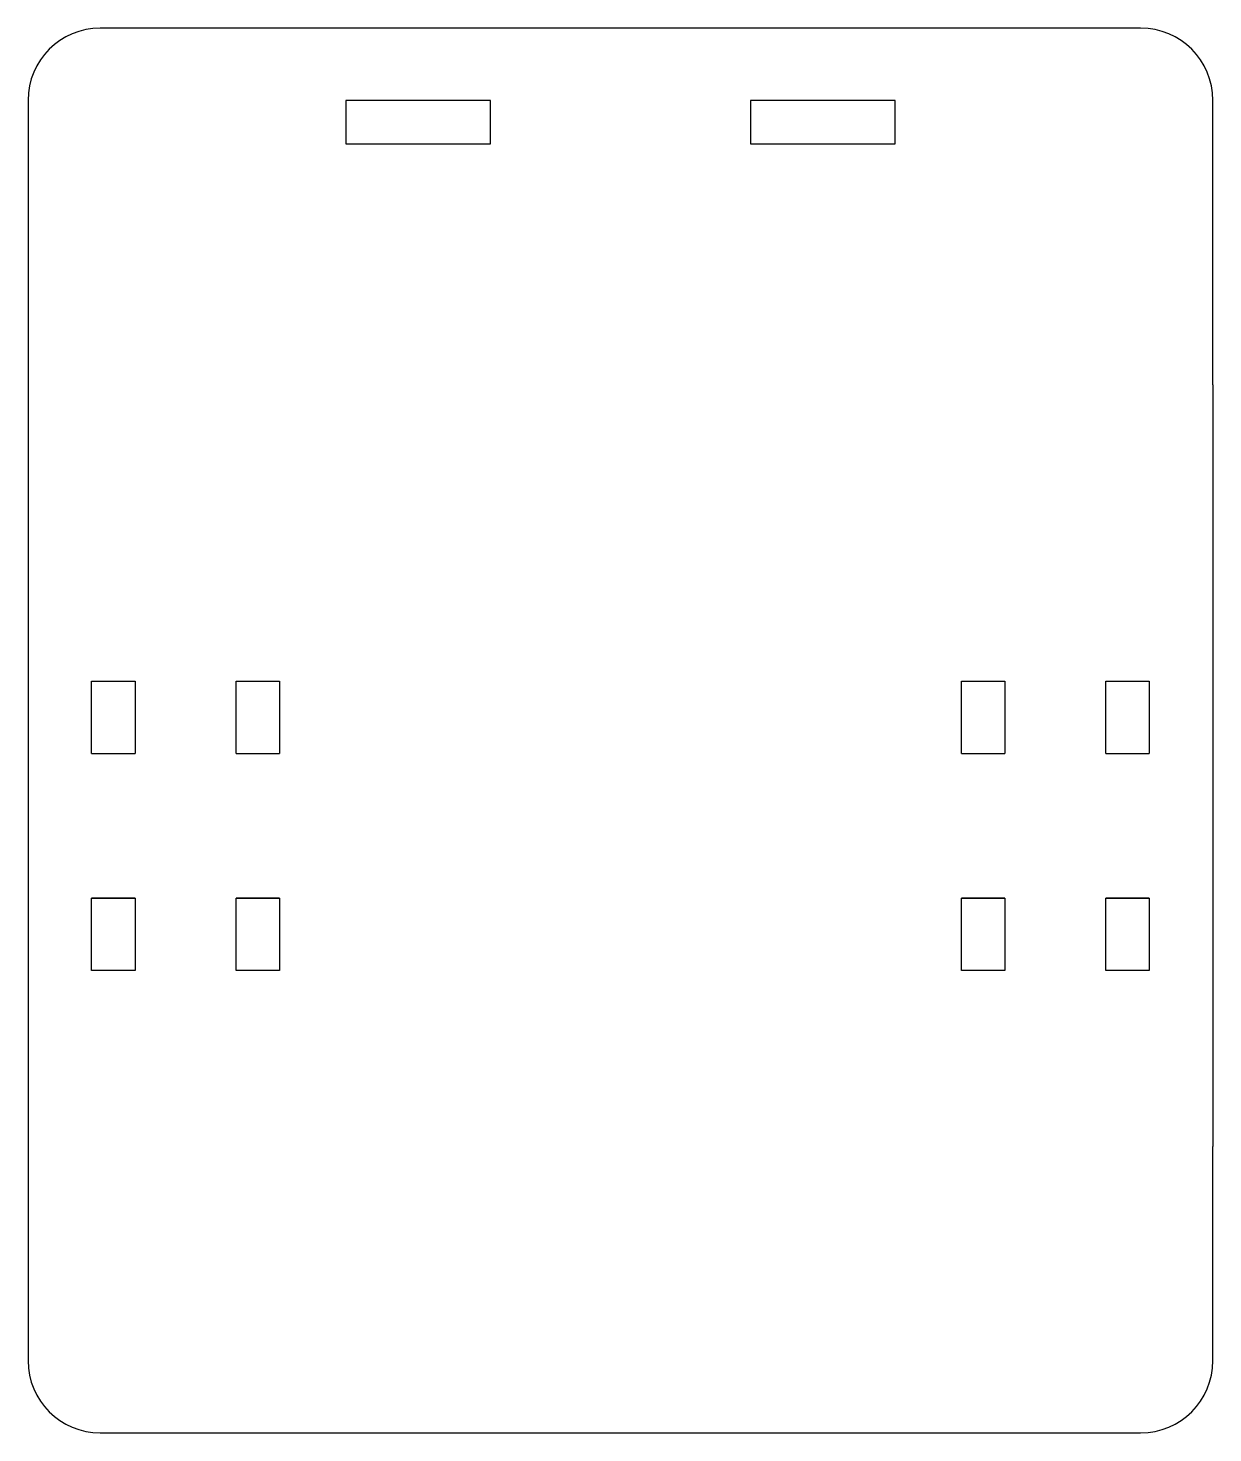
# Model space of a CAD drawing. Header units: millimetres. Extents: x 9.8 to 91.8, y -6.7 to 90.5.
import ezdxf

# ---------------------------------------------------------------- set-up
doc = ezdxf.new("R2010")
doc.units = ezdxf.units.MM
doc.layers.add('Corte exterior', color=1, linetype='Continuous', true_color=0xff0000)

msp = doc.modelspace()

# ---------------------------------------------------------------- linework, layer by layer
at = {"layer": 'Corte exterior'}
for p, q in [((86.78, 90.518), (14.783, 90.518)), ((9.783, 85.518), (9.783, 77.518)), ((91.777, 80.518), (91.78, 85.518)), ((91.78, 65.839), (91.777, 80.518)), ((9.783, 77.518), (9.783, 46.934)), ((91.78, 65.839), (91.78, 57.38)), ((91.78, 57.38), (91.78, 13.141)), ((9.783, 46.934), (9.783, 23.734)), ((14.183, 45.334), (17.183, 45.334)), ((14.183, 40.334), (14.183, 45.334)), ((17.183, 45.334), (17.183, 40.334)), ((24.183, 45.334), (27.183, 45.334)), ((24.183, 40.334), (24.183, 45.334)), ((27.183, 45.334), (27.183, 40.334)), ((74.38, 45.334), (77.38, 45.334)), ((74.38, 40.334), (74.38, 45.334)), ((77.38, 45.334), (77.38, 40.334)), ((84.38, 45.334), (87.38, 45.334)), ((84.38, 40.334), (84.38, 45.334)), ((87.38, 45.334), (87.38, 40.334)), ((14.183, 40.334), (17.183, 40.334)), ((24.183, 40.334), (27.183, 40.334)), ((74.38, 40.334), (77.38, 40.334)), ((84.38, 40.334), (87.38, 40.334)), ((14.183, 30.334), (17.183, 30.334)), ((14.183, 30.334), (17.183, 30.334)), ((17.183, 30.334), (14.183, 30.334)), ((14.183, 25.334), (14.183, 30.334)), ((17.183, 30.334), (17.183, 25.334)), ((24.183, 30.334), (27.183, 30.334)), ((24.183, 30.334), (27.183, 30.334)), ((27.183, 30.334), (24.183, 30.334)), ((24.183, 25.334), (24.183, 30.334)), ((27.183, 30.334), (27.183, 25.334)), ((74.38, 30.334), (77.38, 30.334)), ((77.38, 30.334), (74.38, 30.334)), ((74.38, 25.334), (74.38, 30.334)), ((77.38, 30.334), (77.38, 25.334)), ((84.38, 30.334), (87.38, 30.334)), ((87.38, 30.334), (84.38, 30.334)), ((84.38, 25.334), (84.38, 30.334)), ((87.38, 30.334), (87.38, 25.334)), ((17.183, 25.334), (14.183, 25.334)), ((27.183, 25.334), (24.183, 25.334)), ((77.38, 25.334), (74.38, 25.334)), ((87.38, 25.334), (84.38, 25.334)), ((9.783, 23.734), (9.783, -1.666)), ((91.78, 3.639), (91.78, 13.141)), ((91.78, -1.666), (91.78, 3.639)), ((14.783, -6.666), (86.78, -6.666))]:
    msp.add_line(p, q, dxfattribs=at)
for points in [[(31.78, 82.518), (41.78, 82.518), (41.78, 85.518), (31.78, 85.518)], [(59.78, 85.518), (59.78, 82.518), (69.78, 82.518), (69.78, 85.518)]]:
    msp.add_lwpolyline(points, close=True, dxfattribs=at)
for centre, start, end in [((14.783, 85.518), 90, 180), ((86.78, 85.518), 0, 90), ((14.783, -1.666), 180, 270), ((86.78, -1.666), 270, 0)]:
    msp.add_arc(centre, 5, start, end, dxfattribs=at)

doc.saveas('drawing.dxf')
